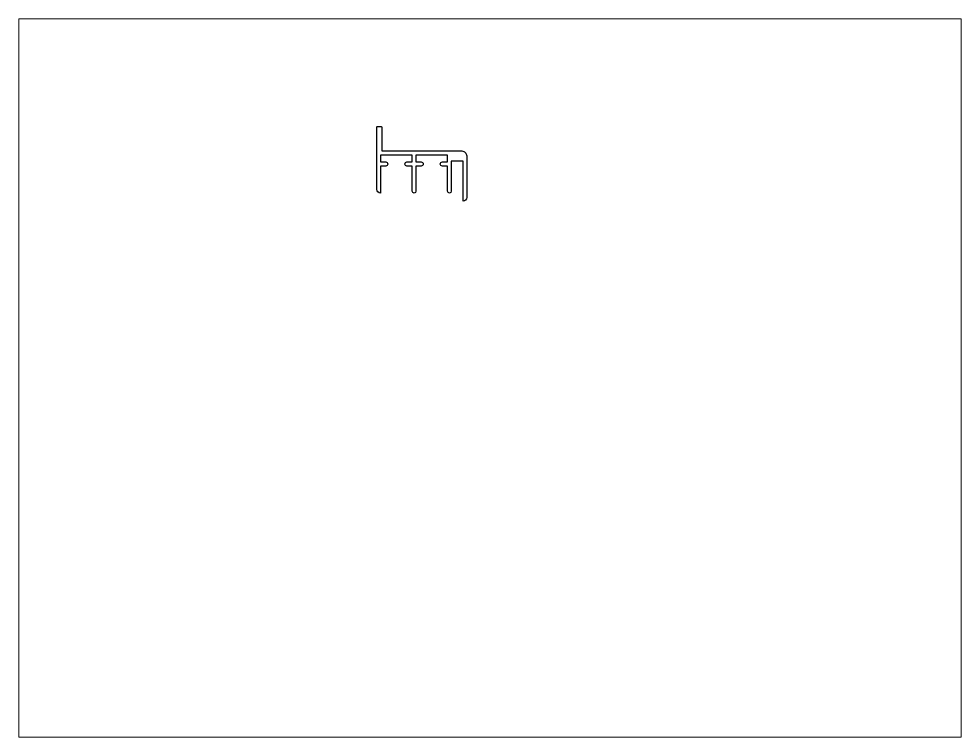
# Paper-space layout 'Layout1' of a CAD drawing. Extents: x 27 to 240, y 20 to 183.
# The model-space entities are those that its viewports show. They can reach past a viewport. Long polylines and large blocks are cut down to what shows.
import ezdxf

# ---------------------------------------------------------------- set-up
doc = ezdxf.new("R2010")
doc.units = 0
doc.header["$LTSCALE"] = 15
doc.layers.get('0').update_dxf_attribs({"linetype": 'CONTINUOUS'})

msp = doc.modelspace()

# ---------------------------------------------------------------- linework, layer by layer
msp.add_lwpolyline([(180.97, 204.18, -0.414284), (179.47, 202.68), (179.47, 218.98), (174.67, 218.98), (174.67, 206.73, -1), (173.17, 206.73), (173.17, 216.98), (171.02, 216.98, -1), (171.02, 218.68), (173.17, 218.68), (173.17, 221.48), (160.17, 221.48), (160.17, 218.68), (162.32, 218.68, -1), (162.32, 216.98), (160.17, 216.98), (160.17, 206.73, -1), (158.67, 206.73), (158.67, 216.98), (156.52, 216.98, -1), (156.52, 218.68), (158.67, 218.68), (158.67, 221.48), (145.67, 221.48), (145.67, 218.68), (147.82, 218.68, -1), (147.82, 216.98), (145.67, 216.98), (145.67, 205.98, -0.414214), (144.17, 207.48), (144.17, 232.98, -0.414214), (144.37, 233.18), (145.97, 233.18, -0.414214), (146.17, 232.98), (146.17, 223.18), (178.97, 223.18, -0.414214), (180.97, 221.18), (180.97, 204.18)], format="xyb")

psp = doc.layouts.get("Layout1")

# ---------------------------------------------------------------- viewports
at = {"layer": '0', "color": 0, "linetype": 'BYBLOCK', "ltscale": 0.05}
psp.add_viewport(center=(133.35, 101.6), size=(213.36, 162.56), view_center_point=(190.51, 130.3), view_height=293.8955, dxfattribs=at)

doc.saveas('drawing.dxf')
